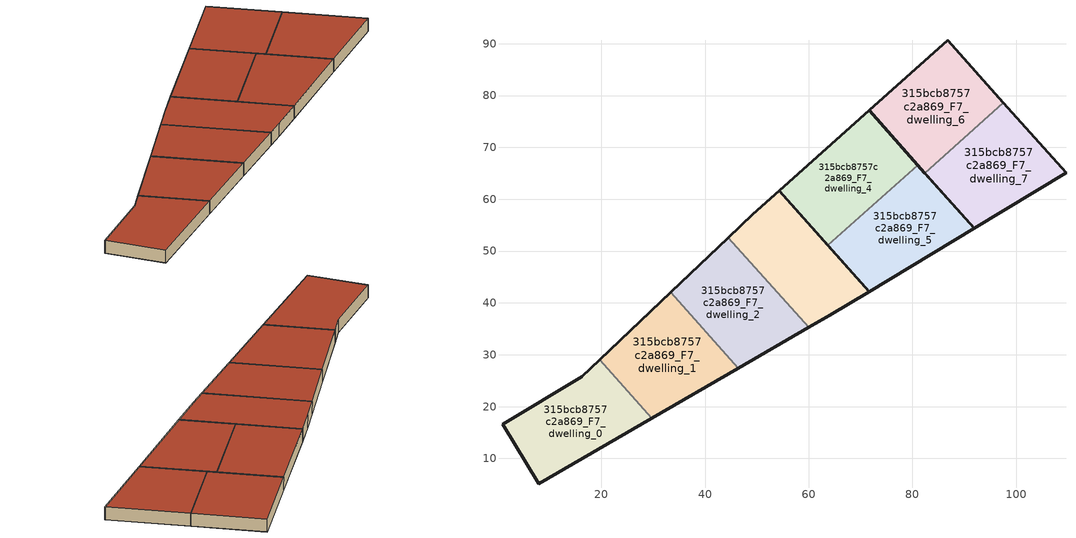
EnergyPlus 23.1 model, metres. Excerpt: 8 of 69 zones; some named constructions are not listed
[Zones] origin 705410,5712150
315bcb8757c2a869_F7_dwelling_0
 floor to 315bcb8757c2a869_F6_dwelling_0 (EU_floor_Construction): 29.74,17.76 19.65,29.05 16.2,25.78 0.94,16.64 7.95,5.14 z21
 wall outside (EU_wall_Construction): 29.74,17.76 7.95,5.14 0.94,16.64 16.2,25.78 19.65,29.05 z21:24
 wall to 315bcb8757c2a869_F7_dwelling_1 (EU_wall_Construction): 19.65,29.05 29.74,17.76 z21:24
 roof outside (EU_roof_Construction): 19.65,29.05 29.74,17.76 7.95,5.14 0.94,16.64 16.2,25.78 z24
315bcb8757c2a869_F7_dwelling_1
 floor to 315bcb8757c2a869_F6_dwelling_1 (EU_floor_Construction): 46.45,27.43 33.37,42.06 19.65,29.05 29.74,17.76 z21
 wall outside (EU_wall_Construction): 19.65,29.05 33.37,42.06 / 46.45,27.43 29.74,17.76 z21:24
 wall to 315bcb8757c2a869_F7_dwelling_2 (EU_wall_Construction): 33.37,42.06 46.45,27.43 z21:24
 roof outside (EU_roof_Construction): 33.37,42.06 46.45,27.43 29.74,17.76 19.65,29.05 z24
315bcb8757c2a869_F7_dwelling_2
 floor to 315bcb8757c2a869_F6_dwelling_2 (EU_floor_Construction): 60,35.27 44.49,52.61 33.37,42.06 46.45,27.43 z21
 wall outside (EU_wall_Construction): 33.37,42.06 44.49,52.61 / 60,35.27 46.45,27.43 z21:24
 wall to 315bcb8757c2a869_F7_dwelling_3 (EU_wall_Construction): 44.49,52.61 60,35.27 z21:24
 roof outside (EU_roof_Construction): 44.49,52.61 60,35.27 46.45,27.43 33.37,42.06 z24
315bcb8757c2a869_F7_dwelling_3
 floor to 315bcb8757c2a869_F6_dwelling_3 (EU_floor_Construction): 71.63,42.19 54.27,61.61 49.23,57.1 44.49,52.61 60,35.27 64.04,37.61 z21
 wall outside (EU_wall_Construction): 44.49,52.61 49.23,57.1 54.27,61.61 71.63,42.19 64.04,37.61 60,35.27 z21:24
 roof outside (EU_roof_Construction): 54.27,61.61 71.63,42.19 64.04,37.61 60,35.27 44.49,52.61 49.23,57.1 z24
315bcb8757c2a869_F7_dwelling_4
 floor to 315bcb8757c2a869_F6_dwelling_4 (EU_floor_Construction): 81.04,66.59 71.62,77.12 54.27,61.61 63.69,51.08 z21
 wall outside (EU_wall_Construction): 63.69,51.08 54.27,61.61 71.62,77.12 81.04,66.59 z21:24
 wall to 315bcb8757c2a869_F7_dwelling_5 (EU_wall_Construction): 81.04,66.59 63.69,51.08 z21:24
 roof outside (EU_roof_Construction): 71.62,77.12 81.04,66.59 63.69,51.08 54.27,61.61 z24
315bcb8757c2a869_F7_dwelling_5
 floor to 315bcb8757c2a869_F6_dwelling_5 (EU_floor_Construction): 91.92,54.42 81.04,66.59 63.69,51.08 71.63,42.19 z21
 wall outside (EU_wall_Construction): 81.04,66.59 91.92,54.42 71.63,42.19 63.69,51.08 z21:24
 roof outside (EU_roof_Construction): 81.04,66.59 91.92,54.42 71.63,42.19 63.69,51.08 z24
315bcb8757c2a869_F7_dwelling_6
 floor to 315bcb8757c2a869_F6_dwelling_6 (EU_floor_Construction): 97.55,78.59 86.77,90.65 71.62,77.12 82.41,65.05 z21
 wall outside (EU_wall_Construction): 82.41,65.05 71.62,77.12 86.77,90.65 97.55,78.59 z21:24
 wall to 315bcb8757c2a869_F7_dwelling_7 (EU_wall_Construction): 97.55,78.59 82.41,65.05 z21:24
 roof outside (EU_roof_Construction): 86.77,90.65 97.55,78.59 82.41,65.05 71.62,77.12 z24
315bcb8757c2a869_F7_dwelling_7
 floor to 315bcb8757c2a869_F6_dwelling_7 (EU_floor_Construction): 109.62,65.09 97.55,78.59 82.41,65.05 91.92,54.42 z21
 wall outside (EU_wall_Construction): 97.55,78.59 109.62,65.09 91.92,54.42 82.41,65.05 z21:24
 roof outside (EU_roof_Construction): 97.55,78.59 109.62,65.09 91.92,54.42 82.41,65.05 z24
[SCHEDULE:FILE] Column Number=1; Rows to Skip at Top=0; Number of Hours of Data=8760; Column Separator=Comma; Interpolate to Timestep=No; Minutes per Item=60; Adjust Schedule for Daylight Savings=Yes
Name | File
EU_Step8_GainSchedule_315bcb8757c2a869_F1_dwelling_6_f000 | ../../schedules/315bcb8757c2a869/315bcb8757c2a869_F1_dwelling_6_f000_gain.csv
EU_Step8_GainSchedule_315bcb8757c2a869_F1_dwelling_7_f000 | ../../schedules/315bcb8757c2a869/315bcb8757c2a869_F1_dwelling_7_f000_gain.csv
EU_Step8_GainSchedule_315bcb8757c2a869_F1_dwelling_8_f000 | ../../schedules/315bcb8757c2a869/315bcb8757c2a869_F1_dwelling_8_f000_gain.csv
EU_Step8_GainSchedule_315bcb8757c2a869_F2_dwelling_0_f000 | ../../schedules/315bcb8757c2a869/315bcb8757c2a869_F2_dwelling_0_f000_gain.csv
EU_Step8_GainSchedule_315bcb8757c2a869_F2_dwelling_1_f000 | ../../schedules/315bcb8757c2a869/315bcb8757c2a869_F2_dwelling_1_f000_gain.csv
EU_Step8_GainSchedule_315bcb8757c2a869_F2_dwelling_2_f000 | ../../schedules/315bcb8757c2a869/315bcb8757c2a869_F2_dwelling_2_f000_gain.csv
EU_Step8_GainSchedule_315bcb8757c2a869_F2_dwelling_3_f000 | ../../schedules/315bcb8757c2a869/315bcb8757c2a869_F2_dwelling_3_f000_gain.csv
EU_Step8_GainSchedule_315bcb8757c2a869_F2_dwelling_4_f000 | ../../schedules/315bcb8757c2a869/315bcb8757c2a869_F2_dwelling_4_f000_gain.csv
EU_Step8_GainSchedule_315bcb8757c2a869_F2_dwelling_5_f000 | ../../schedules/315bcb8757c2a869/315bcb8757c2a869_F2_dwelling_5_f000_gain.csv
EU_Step8_GainSchedule_315bcb8757c2a869_F2_dwelling_6_f000 | ../../schedules/315bcb8757c2a869/315bcb8757c2a869_F2_dwelling_6_f000_gain.csv
EU_Step8_GainSchedule_315bcb8757c2a869_F2_dwelling_7_f000 | ../../schedules/315bcb8757c2a869/315bcb8757c2a869_F2_dwelling_7_f000_gain.csv
EU_Step8_GainSchedule_315bcb8757c2a869_F2_dwelling_8_f000 | ../../schedules/315bcb8757c2a869/315bcb8757c2a869_F2_dwelling_8_f000_gain.csv
EU_Step8_GainSchedule_315bcb8757c2a869_F3_dwelling_0_f000 | ../../schedules/315bcb8757c2a869/315bcb8757c2a869_F3_dwelling_0_f000_gain.csv
EU_Step8_GainSchedule_315bcb8757c2a869_F3_dwelling_1_f000 | ../../schedules/315bcb8757c2a869/315bcb8757c2a869_F3_dwelling_1_f000_gain.csv
EU_Step8_GainSchedule_315bcb8757c2a869_F3_dwelling_2_f000 | ../../schedules/315bcb8757c2a869/315bcb8757c2a869_F3_dwelling_2_f000_gain.csv
EU_Step8_GainSchedule_315bcb8757c2a869_F3_dwelling_3_f000 | ../../schedules/315bcb8757c2a869/315bcb8757c2a869_F3_dwelling_3_f000_gain.csv
EU_Step8_GainSchedule_315bcb8757c2a869_F3_dwelling_4_f000 | ../../schedules/315bcb8757c2a869/315bcb8757c2a869_F3_dwelling_4_f000_gain.csv
EU_Step8_GainSchedule_315bcb8757c2a869_F3_dwelling_5_f000 | ../../schedules/315bcb8757c2a869/315bcb8757c2a869_F3_dwelling_5_f000_gain.csv
EU_Step8_GainSchedule_315bcb8757c2a869_F3_dwelling_6_f000 | ../../schedules/315bcb8757c2a869/315bcb8757c2a869_F3_dwelling_6_f000_gain.csv
EU_Step8_GainSchedule_315bcb8757c2a869_F3_dwelling_7_f000 | ../../schedules/315bcb8757c2a869/315bcb8757c2a869_F3_dwelling_7_f000_gain.csv
EU_Step8_GainSchedule_315bcb8757c2a869_F3_dwelling_8_f000 | ../../schedules/315bcb8757c2a869/315bcb8757c2a869_F3_dwelling_8_f000_gain.csv
EU_Step8_GainSchedule_315bcb8757c2a869_F4_dwelling_0_f000 | ../../schedules/315bcb8757c2a869/315bcb8757c2a869_F4_dwelling_0_f000_gain.csv
EU_Step8_GainSchedule_315bcb8757c2a869_F4_dwelling_1_f000 | ../../schedules/315bcb8757c2a869/315bcb8757c2a869_F4_dwelling_1_f000_gain.csv
EU_Step8_GainSchedule_315bcb8757c2a869_F4_dwelling_2_f000 | ../../schedules/315bcb8757c2a869/315bcb8757c2a869_F4_dwelling_2_f000_gain.csv
EU_Step8_GainSchedule_315bcb8757c2a869_F4_dwelling_3_f000 | ../../schedules/315bcb8757c2a869/315bcb8757c2a869_F4_dwelling_3_f000_gain.csv
EU_Step8_GainSchedule_315bcb8757c2a869_F4_dwelling_4_f000 | ../../schedules/315bcb8757c2a869/315bcb8757c2a869_F4_dwelling_4_f000_gain.csv
EU_Step8_GainSchedule_315bcb8757c2a869_F4_dwelling_5_f000 | ../../schedules/315bcb8757c2a869/315bcb8757c2a869_F4_dwelling_5_f000_gain.csv
EU_Step8_GainSchedule_315bcb8757c2a869_F4_dwelling_6_f000 | ../../schedules/315bcb8757c2a869/315bcb8757c2a869_F4_dwelling_6_f000_gain.csv
EU_Step8_GainSchedule_315bcb8757c2a869_F4_dwelling_7_f000 | ../../schedules/315bcb8757c2a869/315bcb8757c2a869_F4_dwelling_7_f000_gain.csv
EU_Step8_GainSchedule_315bcb8757c2a869_F4_dwelling_8_f000 | ../../schedules/315bcb8757c2a869/315bcb8757c2a869_F4_dwelling_8_f000_gain.csv
